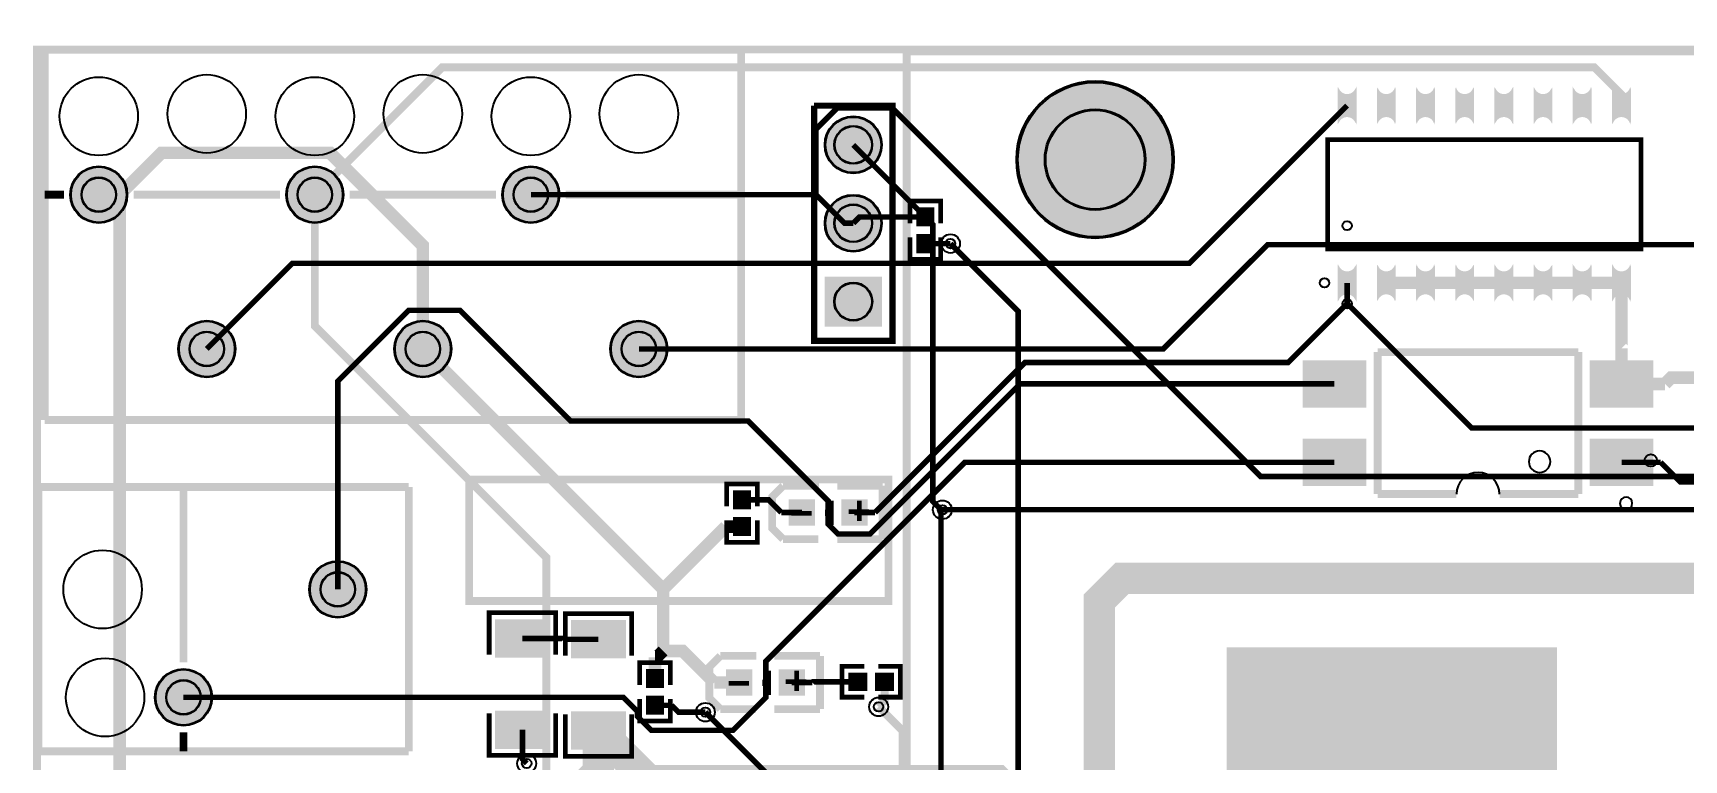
# Model space of a CAD drawing. Header units: millimetres. Extents: x 0 to 210, y -1 to 136.
# Drawn here: x -0.2 to 53.3, y 112.6 to 136.2 of the extents above; entities that cross this region are included whole.
import ezdxf

# ---------------------------------------------------------------- set-up
doc = ezdxf.new("R2010")
doc.units = ezdxf.units.MM
for name, color, linetype, true_color in [('BoardOutLine', 7, 'Continuous', 0xff00ff), ('BottomLayer', 7, 'Continuous', 0x0000ff), ('BottomSolderMaskLayer', 7, 'Continuous', 0xaa00ff), ('Document', 7, 'Continuous', 0xffffff), ('Hole', 7, 'Continuous', 0x222222), ('Multi-Layer', 7, 'Continuous', 0xc0c0c0), ('TopLayer', 7, 'Continuous', 0xff0000), ('TopPasteMaskLayer', 7, 'Continuous', 0x808080), ('TopSilkLayer', 7, 'Continuous', 0xffcc00), ('TopSolderMaskLayer', 7, 'Continuous', 0x800080)]:
    doc.layers.add(name, color=color, linetype=linetype, true_color=true_color)

msp = doc.modelspace()

# ---------------------------------------------------------------- hatches: boundary and pattern name
at = {"layer": 'BottomSolderMaskLayer'}
for points in [[(31.651485902971785, 132.0583947167894, 1), (36.75308610617219, 132.0583947167894, 1)], [(25.439700279400576, 132.53743967487935, 1), (27.290500381000776, 132.53743967487935, 1)], [(0.9930530861060103, 130.92275844551693, 1), (2.843065786131411, 130.92275844551693, 1)], [(7.99305308610601, 130.92275844551693, 1), (9.84306578613141, 130.92275844551693, 1)], [(14.993053086106011, 130.92275844551693, 1), (16.84306578613141, 130.92275844551693, 1)], [(25.439700279400576, 129.99743459486922, 1), (27.290500381000776, 129.99743459486922, 1)], [(25.436217195014933, 126.64783179028723), (25.436217195014933, 128.2670794732271), (27.294281711143867, 128.2670794732271), (27.294281711143867, 126.64783179028723)], [(4.493180086360007, 125.92275844551693, 1), (6.343192786385408, 125.92275844551693, 1)], [(11.493180086360008, 125.92275844551693, 1), (13.343192786385407, 125.92275844551693, 1)], [(18.493180086360006, 125.92275844551693, 1), (20.34319278638541, 125.92275844551693, 1)], [(8.737782575564916, 118.13307086614168, 1), (10.587795275590315, 118.13307086614168, 1)], [(3.737782575564915, 114.63294386588768, 1), (5.587795275590316, 114.63294386588768, 1)]]:
    msp.add_hatch(color=256, dxfattribs=at).paths.add_polyline_path(points)
at = {"layer": 'Document'}
for points in [[(26.488011176022155, 120.34968249936503), (26.488011176022155, 121.01008382016755), (26.640411480822877, 121.01008382016755), (26.640411480822877, 120.34968249936503)], [(24.359105918211753, 120.674472948946), (25.019507239014274, 120.674472948946), (25.019507239014274, 120.52207264414528), (24.359105918211753, 120.52207264414528)], [(26.212852425704796, 120.7264414528828), (26.873253746507316, 120.7264414528828), (26.873253746507316, 120.5740411480823), (26.212852425704796, 120.5740411480823)], [(22.326695453390585, 115.16416052832108), (22.987096774193333, 115.16416052832108), (22.987096774193333, 115.01176022352047), (22.326695453390585, 115.01176022352047)], [(24.180441960883854, 115.2161290322581), (24.840843281686375, 115.2161290322581), (24.840843281686375, 115.06372872745749), (24.180441960883854, 115.06372872745749)], [(24.455600711201214, 114.83937007874022), (24.455600711201214, 115.49977139954285), (24.608001016001936, 115.49977139954285), (24.608001016001936, 114.83937007874022)]]:
    msp.add_hatch(color=256, dxfattribs=at).paths.add_polyline_path(points)
at = {"layer": 'Multi-Layer'}
for points in [[(25.465100330200677, 132.53743967487935, 1), (27.265100330200674, 132.53743967487935, 1)], [(1.0180594361187103, 130.92275844551693, 1), (2.818059436118711, 130.92275844551693, 1)], [(8.01805943611871, 130.92275844551693, 1), (9.81805943611871, 130.92275844551693, 1)], [(15.01805943611871, 130.92275844551693, 1), (16.81805943611871, 130.92275844551693, 1)], [(25.465100330200677, 129.99743459486922, 1), (27.265100330200674, 129.99743459486922, 1)], [(25.465252730505426, 126.67005334010662), (25.465252730505426, 128.24485648971302), (27.26525273050538, 128.24485648971302), (27.26525273050538, 126.67005334010662)], [(4.518186436372707, 125.92275844551693, 1), (6.318186436372708, 125.92275844551693, 1)], [(11.518186436372707, 125.92275844551693, 1), (13.318186436372708, 125.92275844551693, 1)], [(18.51818643637271, 125.92275844551693, 1), (20.318186436372706, 125.92275844551693, 1)], [(8.762788925577615, 118.13307086614168, 1), (10.562788925577616, 118.13307086614168, 1)], [(3.762788925577615, 114.63294386588768, 1), (5.562788925577616, 114.63294386588768, 1)]]:
    msp.add_hatch(color=256, dxfattribs=at).paths.add_polyline_path(points)
at = {"layer": 'TopLayer'}
for points in [[(42.64738379476731, 134.40223520447046, -0.7853981633974483), (42.087388874777474, 134.40223520447046), (42.087388874777474, 133.2172212344425, -0.7853981633974483), (42.64738379476731, 133.2172212344425)], [(43.91738633477249, 134.40223520447046, -0.7853981633974483), (43.357391414782654, 134.40223520447046), (43.357391414782654, 133.2172212344425, -0.7853981633974483), (43.91738633477249, 133.2172212344425)], [(45.18738887477744, 134.40223520447046, -0.7853981633974483), (44.62739395478761, 134.40223520447046), (44.62739395478761, 133.2172212344425, -0.7853981633974483), (45.18738887477744, 133.2172212344425)], [(46.45739141478262, 134.40223520447046, -0.7853981633974483), (45.89739649479279, 134.40223520447046), (45.89739649479279, 133.2172212344425, -0.7853981633974483), (46.45739141478262, 133.2172212344425)], [(47.7273939547878, 134.40223520447046, -0.7853981633974483), (47.16739903479797, 134.40223520447046), (47.16739903479797, 133.2172212344425, -0.7853981633974483), (47.7273939547878, 133.2172212344425)], [(48.99739649479275, 134.40223520447046, -0.7853981633974483), (48.43740157480292, 134.40223520447046), (48.43740157480292, 133.2172212344425, -0.7853981633974483), (48.99739649479275, 133.2172212344425)], [(50.26739903479793, 134.40223520447046, -0.7853981633974483), (49.7074041148081, 134.40223520447046), (49.7074041148081, 133.2172212344425, -0.7853981633974483), (50.26739903479793, 133.2172212344425)], [(51.537401574802885, 134.40223520447046, -0.7853981633974483), (50.97740665481305, 134.40223520447046), (50.97740665481305, 133.2172212344425, -0.7853981633974483), (51.537401574802885, 133.2172212344425)], [(28.972059944119792, 129.9188722377445), (28.43205486410966, 129.9188722377445), (28.43205486410966, 130.48450596901193), (28.972059944119792, 130.48450596901193)], [(28.972059944119792, 129.6188468376937), (28.43205486410966, 129.6188468376937), (28.43205486410966, 129.05321310642626), (28.972059944119792, 129.05321310642626)], [(42.64738379476731, 128.65725171450345, -0.7853981633974483), (42.087388874777474, 128.65725171450345), (42.087388874777474, 127.47223774447548, -0.7853981633974483), (42.64738379476731, 127.47223774447548)], [(43.91738633477249, 128.65725171450345, -0.7853981633974483), (43.357391414782654, 128.65725171450345), (43.357391414782654, 127.47223774447548, -0.7853981633974483), (43.91738633477249, 127.47223774447548)], [(45.18738887477744, 128.65725171450345, -0.7853981633974483), (44.62739395478761, 128.65725171450345), (44.62739395478761, 127.47223774447548, -0.7853981633974483), (45.18738887477744, 127.47223774447548)], [(46.45739141478262, 128.65725171450345, -0.7853981633974483), (45.89739649479279, 128.65725171450345), (45.89739649479279, 127.47223774447548, -0.7853981633974483), (46.45739141478262, 127.47223774447548)], [(47.7273939547878, 128.65725171450345, -0.7853981633974483), (47.16739903479797, 128.65725171450345), (47.16739903479797, 127.47223774447548, -0.7853981633974483), (47.7273939547878, 127.47223774447548)], [(48.99739649479275, 128.65725171450345, -0.7853981633974483), (48.43740157480292, 128.65725171450345), (48.43740157480292, 127.47223774447548, -0.7853981633974483), (48.99739649479275, 127.47223774447548)], [(50.26739903479793, 128.65725171450345, -0.7853981633974483), (49.7074041148081, 128.65725171450345), (49.7074041148081, 127.47223774447548, -0.7853981633974483), (50.26739903479793, 127.47223774447548)], [(51.537401574802885, 128.65725171450345, -0.7853981633974483), (50.97740665481305, 128.65725171450345), (50.97740665481305, 127.47223774447548, -0.7853981633974483), (51.537401574802885, 127.47223774447548)], [(42.95913131826251, 125.54038608077224), (42.95913131826251, 124.04036068072139), (40.95910591821166, 124.04036068072139), (40.95910591821166, 125.54038608077224)], [(52.25913131826246, 125.54038608077224), (52.25913131826246, 124.04036068072139), (50.25910591821162, 124.04036068072139), (50.25910591821162, 125.54038608077224)], [(42.95913131826251, 123.00038100076199), (42.95913131826251, 121.50035560071126), (40.95910591821166, 121.50035560071126), (40.95910591821166, 123.00038100076199)], [(52.25913131826246, 123.00038100076199), (52.25913131826246, 121.50035560071126), (50.25910591821162, 121.50035560071126), (50.25910591821162, 123.00038100076199)], [(23.028448056895968, 120.74945389890775), (22.488442976885835, 120.74945389890775), (22.488442976885835, 121.31508763017519), (23.028448056895968, 121.31508763017519)], [(24.30154940309876, 120.22484124968241), (24.30154940309876, 121.02484124968248), (25.101549403098716, 121.02484124968248), (25.101549403098716, 120.22484124968241)], [(26.00335280670538, 120.22484124968241), (26.00335280670538, 121.02484124968248), (26.803352806705334, 121.02484124968248), (26.803352806705334, 120.22484124968241)], [(23.028448056895968, 120.44942849885695), (22.488442976885835, 120.44942849885695), (22.488442976885835, 119.88379476758962), (23.028448056895968, 119.88379476758962)], [(16.496926593853004, 115.93723647447291), (14.79593599187183, 115.93723647447291), (14.79593599187183, 117.14475488950973), (16.496926593853004, 117.14475488950973)], [(17.2597409194816, 115.91183642367287), (18.960731521462776, 115.91183642367287), (18.960731521462776, 117.11935483870968), (17.2597409194816, 117.11935483870968)], [(38.48511557023107, 116.23050546101092), (49.14511049022076, 116.23050546101092), (49.14511049022076, 107.34048768097534), (38.48511557023107, 107.34048768097534)], [(20.20863601727183, 114.95974091948187), (19.668630937261696, 114.95974091948187), (19.668630937261696, 115.5253746507492), (20.20863601727183, 115.5253746507492)], [(22.269138938277592, 114.71452882905771), (22.269138938277592, 115.51452882905767), (23.069138938277774, 115.51452882905767), (23.069138938277774, 114.71452882905771)], [(23.970942341884665, 114.71452882905771), (23.970942341884665, 115.51452882905767), (24.77094234188462, 115.51452882905767), (24.77094234188462, 114.71452882905771)], [(26.799441198882278, 115.40843281686557), (26.799441198882278, 114.86842773685555), (26.233807467614724, 114.86842773685555), (26.233807467614724, 115.40843281686557)], [(27.099466598933077, 115.40843281686557), (27.099466598933077, 114.86842773685555), (27.66510033020063, 114.86842773685555), (27.66510033020063, 115.40843281686557)], [(20.20863601727183, 114.65971551943107), (19.668630937261696, 114.65971551943107), (19.668630937261696, 114.09408178816363), (20.20863601727183, 114.09408178816363)], [(16.496926593853004, 114.1872237744476), (14.79593599187183, 114.1872237744476), (14.79593599187183, 112.97970535941079), (16.496926593853004, 112.97970535941079)], [(17.2597409194816, 114.16182372364744), (18.960731521462776, 114.16182372364744), (18.960731521462776, 112.95430530861051), (17.2597409194816, 112.95430530861051)]]:
    msp.add_hatch(color=256, dxfattribs=at).paths.add_polyline_path(points)
at = {"layer": 'TopPasteMaskLayer'}
for points in [[(42.64738379476731, 134.40223520447046, -0.7853981633974483), (42.087388874777474, 134.40223520447046), (42.087388874777474, 133.2172212344425, -0.7853981633974483), (42.64738379476731, 133.2172212344425)], [(43.91738633477249, 134.40223520447046, -0.7853981633974483), (43.357391414782654, 134.40223520447046), (43.357391414782654, 133.2172212344425, -0.7853981633974483), (43.91738633477249, 133.2172212344425)], [(45.18738887477744, 134.40223520447046, -0.7853981633974483), (44.62739395478761, 134.40223520447046), (44.62739395478761, 133.2172212344425, -0.7853981633974483), (45.18738887477744, 133.2172212344425)], [(46.45739141478262, 134.40223520447046, -0.7853981633974483), (45.89739649479279, 134.40223520447046), (45.89739649479279, 133.2172212344425, -0.7853981633974483), (46.45739141478262, 133.2172212344425)], [(47.7273939547878, 134.40223520447046, -0.7853981633974483), (47.16739903479797, 134.40223520447046), (47.16739903479797, 133.2172212344425, -0.7853981633974483), (47.7273939547878, 133.2172212344425)], [(48.99739649479275, 134.40223520447046, -0.7853981633974483), (48.43740157480292, 134.40223520447046), (48.43740157480292, 133.2172212344425, -0.7853981633974483), (48.99739649479275, 133.2172212344425)], [(50.26739903479793, 134.40223520447046, -0.7853981633974483), (49.7074041148081, 134.40223520447046), (49.7074041148081, 133.2172212344425, -0.7853981633974483), (50.26739903479793, 133.2172212344425)], [(51.537401574802885, 134.40223520447046, -0.7853981633974483), (50.97740665481305, 134.40223520447046), (50.97740665481305, 133.2172212344425, -0.7853981633974483), (51.537401574802885, 133.2172212344425)], [(28.93205486410966, 129.90386080772168), (28.472059944119792, 129.90386080772168), (28.43205486410966, 129.94386588773182), (28.43205486410966, 130.4445008890018), (28.472059944119792, 130.48450596901193), (28.93205486410966, 130.48450596901193), (28.972059944119792, 130.4445008890018), (28.972059944119792, 129.94386588773182)], [(28.93205486410966, 129.6338582677165), (28.472059944119792, 129.6338582677165), (28.43205486410966, 129.59385318770637), (28.43205486410966, 129.09321818643627), (28.472059944119792, 129.05321310642626), (28.93205486410966, 129.05321310642626), (28.972059944119792, 129.09321818643627), (28.972059944119792, 129.59385318770637)], [(42.64738379476731, 128.65725171450345, -0.7853981633974483), (42.087388874777474, 128.65725171450345), (42.087388874777474, 127.47223774447548, -0.7853981633974483), (42.64738379476731, 127.47223774447548)], [(43.91738633477249, 128.65725171450345, -0.7853981633974483), (43.357391414782654, 128.65725171450345), (43.357391414782654, 127.47223774447548, -0.7853981633974483), (43.91738633477249, 127.47223774447548)], [(45.18738887477744, 128.65725171450345, -0.7853981633974483), (44.62739395478761, 128.65725171450345), (44.62739395478761, 127.47223774447548, -0.7853981633974483), (45.18738887477744, 127.47223774447548)], [(46.45739141478262, 128.65725171450345, -0.7853981633974483), (45.89739649479279, 128.65725171450345), (45.89739649479279, 127.47223774447548, -0.7853981633974483), (46.45739141478262, 127.47223774447548)], [(47.7273939547878, 128.65725171450345, -0.7853981633974483), (47.16739903479797, 128.65725171450345), (47.16739903479797, 127.47223774447548, -0.7853981633974483), (47.7273939547878, 127.47223774447548)], [(48.99739649479275, 128.65725171450345, -0.7853981633974483), (48.43740157480292, 128.65725171450345), (48.43740157480292, 127.47223774447548, -0.7853981633974483), (48.99739649479275, 127.47223774447548)], [(50.26739903479793, 128.65725171450345, -0.7853981633974483), (49.7074041148081, 128.65725171450345), (49.7074041148081, 127.47223774447548, -0.7853981633974483), (50.26739903479793, 127.47223774447548)], [(51.537401574802885, 128.65725171450345, -0.7853981633974483), (50.97740665481305, 128.65725171450345), (50.97740665481305, 127.47223774447548, -0.7853981633974483), (51.537401574802885, 127.47223774447548)], [(42.95913131826251, 125.54038608077224), (42.95913131826251, 124.04036068072139), (40.95910591821166, 124.04036068072139), (40.95910591821166, 125.54038608077224)], [(52.25913131826246, 125.54038608077224), (52.25913131826246, 124.04036068072139), (50.25910591821162, 124.04036068072139), (50.25910591821162, 125.54038608077224)], [(42.95913131826251, 123.00038100076199), (42.95913131826251, 121.50035560071126), (40.95910591821166, 121.50035560071126), (40.95910591821166, 123.00038100076199)], [(52.25913131826246, 123.00038100076199), (52.25913131826246, 121.50035560071126), (50.25910591821162, 121.50035560071126), (50.25910591821162, 123.00038100076199)], [(22.988442976885835, 120.73444246888494), (22.528448056895968, 120.73444246888494), (22.488442976885835, 120.77444754889507), (22.488442976885835, 121.27508255016517), (22.528448056895968, 121.31508763017519), (22.988442976885835, 121.31508763017519), (23.028448056895968, 121.27508255016517), (23.028448056895968, 120.77444754889507)], [(24.30154940309876, 120.22484124968241), (24.30154940309876, 121.02484124968248), (25.101549403098716, 121.02484124968248), (25.101549403098716, 120.22484124968241)], [(26.00335280670538, 120.22484124968241), (26.00335280670538, 121.02484124968248), (26.803352806705334, 121.02484124968248), (26.803352806705334, 120.22484124968241)], [(22.988442976885835, 120.46443992887987), (22.528448056895968, 120.46443992887987), (22.488442976885835, 120.42443484886962), (22.488442976885835, 119.92379984759964), (22.528448056895968, 119.88379476758962), (22.988442976885835, 119.88379476758962), (23.028448056895968, 119.92379984759964), (23.028448056895968, 120.42443484886962)], [(16.396926593853095, 115.93723647447291), (16.03561087122148, 115.93723647447291), (15.93561087122157, 116.03723647447293), (15.93561087122157, 116.24780289560579), (15.835610871221661, 116.34780289560581), (15.457251714503172, 116.34780289560581), (15.357251714503263, 116.24780289560579), (15.357251714503263, 116.03723647447293), (15.257251714503354, 115.93723647447291), (14.895935991871738, 115.93723647447291), (14.79593599187183, 116.03723647447293), (14.79593599187183, 117.0447548895097), (14.895935991871738, 117.14475488950973), (16.396926593853095, 117.14475488950973), (16.496926593853004, 117.0447548895097), (16.496926593853004, 116.03723647447293)], [(17.35974091948151, 115.91183642367287), (17.721056642113126, 115.91183642367287), (17.821056642113035, 116.01183642367289), (17.821056642113035, 116.22240284480563), (17.92105664211317, 116.32240284480565), (18.299415798831433, 116.32240284480565), (18.399415798831342, 116.22240284480563), (18.399415798831342, 116.01183642367289), (18.49941579883148, 115.91183642367287), (18.860731521462867, 115.91183642367287), (18.960731521462776, 116.01183642367289), (18.960731521462776, 117.01935483870966), (18.860731521462867, 117.11935483870968), (17.35974091948151, 117.11935483870968), (17.2597409194816, 117.01935483870966), (17.2597409194816, 116.01183642367289)], [(38.48511557023107, 116.23050546101092), (49.14511049022076, 116.23050546101092), (49.14511049022076, 107.34048768097534), (38.48511557023107, 107.34048768097534)], [(20.168630937261696, 114.94472948945895), (19.708636017272056, 114.94472948945895), (19.668630937261696, 114.9847345694692), (19.668630937261696, 115.48536957073918), (19.708636017272056, 115.5253746507492), (20.168630937261696, 115.5253746507492), (20.20863601727183, 115.48536957073918), (20.20863601727183, 114.9847345694692)], [(22.269138938277592, 114.71452882905771), (22.269138938277592, 115.51452882905767), (23.069138938277774, 115.51452882905767), (23.069138938277774, 114.71452882905771)], [(23.970942341884665, 114.71452882905771), (23.970942341884665, 115.51452882905767), (24.77094234188462, 115.51452882905767), (24.77094234188462, 114.71452882905771)], [(26.8144526289052, 115.36842773685544), (26.8144526289052, 114.90843281686557), (26.77444754889484, 114.86842773685555), (26.273812547625084, 114.86842773685555), (26.233807467614724, 114.90843281686557), (26.233807467614724, 115.36842773685544), (26.273812547625084, 115.40843281686557), (26.77444754889484, 115.40843281686557)], [(27.084455168910154, 115.36842773685544), (27.084455168910154, 114.90843281686557), (27.124460248920514, 114.86842773685555), (27.62509525019027, 114.86842773685555), (27.66510033020063, 114.90843281686557), (27.66510033020063, 115.36842773685544), (27.62509525019027, 115.40843281686557), (27.124460248920514, 115.40843281686557)], [(20.168630937261696, 114.67472694945388), (19.708636017272056, 114.67472694945388), (19.668630937261696, 114.63472186944375), (19.668630937261696, 114.13408686817365), (19.708636017272056, 114.09408178816363), (20.168630937261696, 114.09408178816363), (20.20863601727183, 114.13408686817365), (20.20863601727183, 114.63472186944375)], [(16.396926593853095, 114.1872237744476), (16.03561087122148, 114.1872237744476), (15.93561087122157, 114.08722377444758), (15.93561087122157, 113.87665735331461), (15.835610871221661, 113.7766573533147), (15.457251714503172, 113.7766573533147), (15.357251714503263, 113.87665735331461), (15.357251714503263, 114.08722377444758), (15.257251714503354, 114.1872237744476), (14.895935991871738, 114.1872237744476), (14.79593599187183, 114.08722377444758), (14.79593599187183, 113.0797053594107), (14.895935991871738, 112.97970535941079), (16.396926593853095, 112.97970535941079), (16.496926593853004, 113.0797053594107), (16.496926593853004, 114.08722377444758)], [(17.35974091948151, 114.16182372364744), (17.721056642113126, 114.16182372364744), (17.821056642113035, 114.06182372364742), (17.821056642113035, 113.85125730251457), (17.92105664211317, 113.75125730251455), (18.299415798831433, 113.75125730251455), (18.399415798831342, 113.85125730251457), (18.399415798831342, 114.06182372364742), (18.49941579883148, 114.16182372364744), (18.860731521462867, 114.16182372364744), (18.960731521462776, 114.06182372364742), (18.960731521462776, 113.05430530861054), (18.860731521462867, 112.95430530861051), (17.35974091948151, 112.95430530861051), (17.2597409194816, 113.05430530861054), (17.2597409194816, 114.06182372364742)]]:
    msp.add_hatch(color=256, dxfattribs=at).paths.add_polyline_path(points)
at = {"layer": 'TopSolderMaskLayer'}
for points in [[(31.651485902971785, 132.0583947167894, 1), (36.75308610617219, 132.0583947167894, 1)], [(42.672783845567416, 134.4194840650406, -0.7853981633974483), (42.061988823977366, 134.4194840650406), (42.061988823977366, 133.19997237387236, -0.7853981633974483), (42.672783845567416, 133.19997237387236)], [(43.942786385572596, 134.4194840650406, -0.7853981633974483), (43.331991363982546, 134.4194840650406), (43.331991363982546, 133.19997237387236, -0.7853981633974483), (43.942786385572596, 133.19997237387236)], [(45.21278892557755, 134.4194840650406, -0.7853981633974483), (44.6019939039875, 134.4194840650406), (44.6019939039875, 133.19997237387236, -0.7853981633974483), (45.21278892557755, 133.19997237387236)], [(46.48279146558273, 134.4194840650406, -0.7853981633974483), (45.87199644399268, 134.4194840650406), (45.87199644399268, 133.19997237387236, -0.7853981633974483), (46.48279146558273, 133.19997237387236)], [(47.75279400558791, 134.4194840650406, -0.7853981633974483), (47.14199898399786, 134.4194840650406), (47.14199898399786, 133.19997237387236, -0.7853981633974483), (47.75279400558791, 133.19997237387236)], [(49.02279654559286, 134.4194840650406, -0.7853981633974483), (48.41200152400281, 134.4194840650406), (48.41200152400281, 133.19997237387236, -0.7853981633974483), (49.02279654559286, 133.19997237387236)], [(50.29279908559804, 134.4194840650406, -0.7853981633974483), (49.68200406400799, 134.4194840650406), (49.68200406400799, 133.19997237387236, -0.7853981633974483), (50.29279908559804, 133.19997237387236)], [(51.562801625602994, 134.4194840650406, -0.7853981633974483), (50.952006604012944, 134.4194840650406), (50.952006604012944, 133.19997237387236, -0.7853981633974483), (51.562801625602994, 133.19997237387236)], [(25.439700279400576, 132.53743967487935, 1), (27.290500381000776, 132.53743967487935, 1)], [(0.9930530861060103, 130.92275844551693, 1), (2.843065786131411, 130.92275844551693, 1)], [(7.99305308610601, 130.92275844551693, 1), (9.84306578613141, 130.92275844551693, 1)], [(14.993053086106011, 130.92275844551693, 1), (16.84306578613141, 130.92275844551693, 1)], [(25.439700279400576, 129.99743459486922, 1), (27.290500381000776, 129.99743459486922, 1)], [(28.996298914914632, 129.89227028425842), (28.40779764451304, 129.89227028425842), (28.40779764451304, 130.51111509090367), (28.996298914914632, 130.51111509090367)], [(28.996298914914632, 129.64545357011696), (28.40779764451304, 129.64545357011696), (28.40779764451304, 129.0266087634716), (28.996298914914632, 129.0266087634716)], [(42.672783845567416, 128.67450057507358, -0.7853981633974483), (42.061988823977366, 128.67450057507358), (42.061988823977366, 127.45498888390534, -0.7853981633974483), (42.672783845567416, 127.45498888390534)], [(43.942786385572596, 128.67450057507358, -0.7853981633974483), (43.331991363982546, 128.67450057507358), (43.331991363982546, 127.45498888390534, -0.7853981633974483), (43.942786385572596, 127.45498888390534)], [(45.21278892557755, 128.67450057507358, -0.7853981633974483), (44.6019939039875, 128.67450057507358), (44.6019939039875, 127.45498888390534, -0.7853981633974483), (45.21278892557755, 127.45498888390534)], [(46.48279146558273, 128.67450057507358, -0.7853981633974483), (45.87199644399268, 128.67450057507358), (45.87199644399268, 127.45498888390534, -0.7853981633974483), (46.48279146558273, 127.45498888390534)], [(47.75279400558791, 128.67450057507358, -0.7853981633974483), (47.14199898399786, 128.67450057507358), (47.14199898399786, 127.45498888390534, -0.7853981633974483), (47.75279400558791, 127.45498888390534)], [(49.02279654559286, 128.67450057507358, -0.7853981633974483), (48.41200152400281, 128.67450057507358), (48.41200152400281, 127.45498888390534, -0.7853981633974483), (49.02279654559286, 127.45498888390534)], [(50.29279908559804, 128.67450057507358, -0.7853981633974483), (49.68200406400799, 128.67450057507358), (49.68200406400799, 127.45498888390534, -0.7853981633974483), (50.29279908559804, 127.45498888390534)], [(51.562801625602994, 128.67450057507358, -0.7853981633974483), (50.952006604012944, 128.67450057507358), (50.952006604012944, 127.45498888390534, -0.7853981633974483), (51.562801625602994, 127.45498888390534)], [(25.436217195014933, 126.64783179028723), (25.436217195014933, 128.2670794732271), (27.294281711143867, 128.2670794732271), (27.294281711143867, 126.64783179028723)], [(4.493180086360007, 125.92275844551693, 1), (6.343192786385408, 125.92275844551693, 1)], [(11.493180086360008, 125.92275844551693, 1), (13.343192786385407, 125.92275844551693, 1)], [(18.493180086360006, 125.92275844551693, 1), (20.34319278638541, 125.92275844551693, 1)], [(42.99299547201235, 125.55943515112835), (42.99299547201235, 124.02130902971487), (40.92523574294455, 124.02130902971487), (40.92523574294455, 125.55943515112835)], [(52.292996332228995, 125.55943515112835), (52.292996332228995, 124.02130902971487), (50.22523660316119, 124.02130902971487), (50.22523660316119, 125.55943515112835)], [(42.99299547201235, 123.01943007111822), (42.99299547201235, 121.48130394970474), (40.92523574294455, 121.48130394970474), (40.92523574294455, 123.01943007111822)], [(52.292996332228995, 123.01943007111822), (52.292996332228995, 121.48130394970474), (50.22523660316119, 121.48130394970474), (50.22523660316119, 123.01943007111822)], [(23.052687027691036, 120.72285194542155), (22.464185757289215, 120.72285194542155), (22.464185757289215, 121.34169675206704), (23.052687027691036, 121.34169675206704)], [(24.276142900672767, 120.1994428117888), (24.276142900672767, 121.05024291338907), (25.12694300227281, 121.05024291338907), (25.12694300227281, 120.1994428117888)], [(25.977946304279612, 120.1994428117888), (25.977946304279612, 121.05024291338907), (26.828746405879656, 121.05024291338907), (26.828746405879656, 120.1994428117888)], [(23.052687027691036, 120.4760352312802), (22.464185757289215, 120.4760352312802), (22.464185757289215, 119.85719042463495), (23.052687027691036, 119.85719042463495)], [(8.737782575564916, 118.13307086614168, 1), (10.587795275590315, 118.13307086614168, 1)], [(16.532702517318967, 115.91920546885785), (14.760151519798228, 115.91920546885785), (14.760151519798228, 117.16278589512478), (16.532702517318967, 117.16278589512478)], [(17.223956447408, 115.89380541805781), (18.99650744492874, 115.89380541805781), (18.99650744492874, 117.13738584432474), (17.223956447408, 117.13738584432474)], [(38.45971515629981, 116.25590493123832), (49.17051017788981, 116.25590493123832), (49.17051017788981, 107.31508704960265), (38.45971515629981, 107.31508704960265)], [(3.737782575564915, 114.63294386588768, 1), (5.587795275590316, 114.63294386588768, 1)], [(20.232884112467673, 114.9331365765272), (19.644382842065852, 114.9331365765272), (19.644382842065852, 115.55198138317257), (20.232884112467673, 115.55198138317257)], [(22.243738887477548, 114.68912877825755), (22.243738887477548, 115.53992887985771), (23.094538989078046, 115.53992887985771), (23.094538989078046, 114.68912877825755)], [(23.945542291084394, 114.68912877825755), (23.945542291084394, 115.53992887985771), (24.796342392684892, 115.53992887985771), (24.796342392684892, 114.68912877825755)], [(26.824829844181522, 115.43383525713432), (26.824829844181522, 114.84303007552398), (26.208398292413676, 114.84303007552398), (26.208398292413676, 115.43383525713432)], [(27.074059704832507, 115.43383525713432), (27.074059704832507, 114.84303007552398), (27.6904912565999, 114.84303007552398), (27.6904912565999, 115.43383525713432)], [(20.232884112467673, 114.68631986238574), (19.644382842065852, 114.68631986238574), (19.644382842065852, 114.06747505574026), (20.232884112467673, 114.06747505574026)], [(16.532702517318967, 114.20525629718554), (14.760151519798228, 114.20525629718554), (14.760151519798228, 112.96167587091861), (16.532702517318967, 112.96167587091861)], [(17.223956447408, 114.17985624638538), (18.99650744492874, 114.17985624638538), (18.99650744492874, 112.93627582011834), (17.223956447408, 112.93627582011834)]]:
    msp.add_hatch(color=256, dxfattribs=at).paths.add_polyline_path(points)

# ---------------------------------------------------------------- linework, layer by layer
at = {"layer": 'BoardOutLine', "const_width": 0.25400050800101603}
msp.add_lwpolyline([(-0.08600457200918754, 135.62519685039376), (209.9139954279908, 135.62519685039376), (209.9139954279908, -0.3748031496063504), (-0.08600457200918754, -0.3748031496063504), (-0.08600457200918754, 135.62519685039376)], close=True, dxfattribs=at)
at = {"layer": 'BottomLayer'}
for points, const_width in [([(25.155575311150415, 130.92288544577093), (25.155575311150415, 133.04150368300736), (25.84950469900923, 133.73543307086618), (27.621666243332356, 133.73543307086618), (39.56604013208016, 121.79105918211837), (60.84239268478518, 121.79105918211837)], 0.17800355600711204), ([(12.418211836423552, 125.92288544577082), (12.418211836423552, 129.27061214122432), (9.409321818643548, 132.27950215900432), (3.953136906273585, 132.27950215900432), (2.5965201930403055, 130.92288544577093)], 0.40640081280162565), ([(26.365125730251293, 132.53756667513335), (28.942976885953613, 129.95971551943103), (28.942976885953613, 120.9795275590551), (29.20993141986287, 120.71257302514596)], 0.17800355600711204), ([(1.9180848361695553, 130.92288544577093), (2.5965201930403055, 130.92288544577093)], 0.40640081280162565), ([(2.5965201930403055, 130.92288544577093), (2.5965201930403055, 104.43114046228095), (4.612014224028371, 102.41564643129288)], 0.40640081280162565), ([(8.918084836169555, 130.92288544577093), (8.918084836169555, 126.66761493522984), (16.418465836931546, 119.16723393446784), (16.418465836931546, 90.82890525781045), (23.393319786639495, 83.8540513081025), (23.393319786639495, 79.70546101092202)], 0.25400050800101603), ([(15.918084836169328, 130.92288544577093), (25.155575311150415, 130.92288544577093)], 0.17800355600711204), ([(26.365125730251293, 129.99756159512322), (26.080899161798243, 129.99756159512322), (25.155575311150415, 130.92288544577093)], 0.17800355600711204), ([(31.709804419608645, 98.14589789179581), (31.709804419608645, 127.14259588519178), (29.51625603251182, 129.3361442722885)], 0.17800355600711204), ([(29.20993141986287, 98.14589789179581), (29.20993141986287, 120.71257302514596)], 0.17800355600711204), ([(29.20993141986287, 120.71257302514596), (29.254127508254896, 120.71257302514596)], 0.17800355600711204), ([(26.709804419608645, 98.14589789179581), (26.709804419608645, 109.01407162814326), (21.573152146303983, 114.1507239014478)], 0.17800355600711204), ([(31.239141478282818, 89.15123190246379), (27.95999491998964, 92.43037846075697), (27.95999491998964, 113.55407670815339), (27.187071374142533, 114.3270002540005)], 0.25400050800101603)]:
    msp.add_lwpolyline(points, dxfattribs=dict(at, const_width=const_width))
at = {"layer": 'BottomSolderMaskLayer'}
for centre, radius in [((34.20228600457199, 132.0583947167894), 2.550800101600203), ((26.365100330200676, 132.53743967487935), 0.9254000508001016), ((34.20144780289547, 132.05834391668782), 1.63251206502413), ((26.36525273050529, 132.53746507493008), 0.6169333672000678), ((1.9180594361187104, 130.92275844551693), 0.9250063500127002), ((8.91805943611871, 130.92275844551693), 0.9250063500127002), ((15.91805943611871, 130.92275844551693), 0.9250063500127002), ((1.9180086360170208, 130.92265684531378), 0.5652947112345839), ((8.918008636017248, 130.92265684531378), 0.5652947112345839), ((15.918034036067866, 130.92265684531378), 0.5652947112345839), ((26.365100330200676, 129.99743459486922), 0.9254000508001016), ((26.36525273050529, 129.99745999491995), 0.6169333672000678), ((26.36525273050529, 127.45745491490982), 0.6193548387096774), ((5.418186436372707, 125.92275844551693), 0.9250063500127002), ((12.418186436372707, 125.92275844551693), 0.9250063500127002), ((19.418186436372707, 125.92275844551693), 0.9250063500127002), ((5.418008636017248, 125.92265684531367), 0.5652947112345839), ((12.41800863601702, 125.92265684531367), 0.5652947112345839), ((19.418034036067866, 125.92265684531367), 0.5652947112345839), ((9.662788925577615, 118.13307086614168), 0.9250063500127002), ((9.66281432562846, 118.13304546609083), 0.5652947112345839), ((4.662788925577615, 114.63294386588768), 0.9250063500127002), ((4.66281432562846, 114.63304546609095), 0.5652947112345839)]:
    msp.add_circle(centre, radius, dxfattribs=at)
at = {"layer": 'Document'}
for centre, radius in [((42.36738633477239, 127.3873253746508), 0.15011430022860048), ((52.20889001777982, 122.31239522479052), 0.19989839979679963)]:
    msp.add_circle(centre, radius, dxfattribs=at)
at = {"layer": 'Hole'}
for centre in [(29.516230632461202, 129.3360172720345), (29.25410210820405, 120.71244602489207), (21.573126746253365, 114.15059690119381), (27.187045974091916, 114.3268732537465), (15.782931165862237, 112.49121158242315)]:
    msp.add_circle(centre, 0.15240030480060962, dxfattribs=at)
at = {"layer": 'Multi-Layer'}
for centre, radius in [((34.20228600457199, 132.0583947167894), 2.5), ((26.365100330200676, 132.53743967487935), 0.9000000000000001), ((34.20144780289547, 132.05834391668782), 1.6), ((26.36525273050529, 132.53746507493008), 0.6000000000000001), ((1.9180594361187104, 130.92275844551693), 0.9000000000000001), ((8.91805943611871, 130.92275844551693), 0.9000000000000001), ((15.91805943611871, 130.92275844551693), 0.9000000000000001), ((1.9180086360170208, 130.92265684531378), 0.5500127000254001), ((8.918008636017248, 130.92265684531378), 0.5500127000254001), ((15.918034036067866, 130.92265684531378), 0.5500127000254001), ((26.365100330200676, 129.99743459486922), 0.9000000000000001), ((26.36525273050529, 129.99745999491995), 0.6000000000000001), ((29.516230632461202, 129.3360172720345), 0.30480060960121924), ((26.36525273050529, 127.45745491490982), 0.6000000000000001), ((5.418186436372707, 125.92275844551693), 0.9000000000000001), ((12.418186436372707, 125.92275844551693), 0.9000000000000001), ((19.418186436372707, 125.92275844551693), 0.9000000000000001), ((5.418008636017248, 125.92265684531367), 0.5500127000254001), ((12.41800863601702, 125.92265684531367), 0.5500127000254001), ((19.418034036067866, 125.92265684531367), 0.5500127000254001), ((29.25410210820405, 120.71244602489207), 0.30480060960121924), ((9.662788925577615, 118.13307086614168), 0.9000000000000001), ((9.66281432562846, 118.13304546609083), 0.5500127000254001), ((4.662788925577615, 114.63294386588768), 0.9000000000000001), ((4.66281432562846, 114.63304546609095), 0.5500127000254001), ((27.187045974091916, 114.3268732537465), 0.30480060960121924), ((21.573126746253365, 114.15059690119381), 0.30480060960121924), ((15.782931165862237, 112.49121158242315), 0.30480060960121924)]:
    msp.add_circle(centre, radius, dxfattribs=at)
at = {"layer": 'TopLayer'}
for points, const_width in [([(51.25742951485881, 133.80985521971047), (51.25742951485881, 134.1740919481839), (50.38061976123936, 135.05090170180347), (13.04610109220198, 135.05090170180347), (8.918084836169555, 130.92288544577093)], 0.25400050800101603), ([(42.367411734823236, 133.80985521971047), (37.25438150876289, 128.69682499365), (8.192151384302633, 128.69682499365), (5.418211836423552, 125.92288544577082)], 0.17800355600711204), ([(28.70218440436861, 130.201778003556), (26.56934213868408, 130.201778003556), (26.365125730251293, 129.99756159512322)], 0.17800355600711204), ([(19.418211836423552, 125.92288544577082), (36.41008382016753, 125.92288544577082), (39.790322580645125, 129.3031242062483), (68.71793243586467, 129.3031242062483), (77.20713741427471, 120.81391922783848), (77.20713741427471, 120.33843027686055), (80.11798323596622, 117.42758445516893), (80.47459994919973, 117.42758445516893)], 0.17800355600711204), ([(28.70218440436861, 129.3361442722885), (29.239141478282818, 129.3361442722885)], 0.17800355600711204), ([(29.239141478282818, 129.3361442722885), (29.51625603251182, 129.3361442722885)], 0.17800355600711204), ([(42.367411734823236, 127.3965963931928), (42.367411734823236, 128.06487172974334)], 0.17800355600711204), ([(44.90741681483337, 128.06487172974334), (43.637414274828416, 128.06487172974334)], 0.40640081280162565), ([(46.17741935483855, 128.06487172974334), (44.90741681483337, 128.06487172974334)], 0.40640081280162565), ([(47.44742189484373, 128.06487172974334), (46.17741935483855, 128.06487172974334)], 0.40640081280162565), ([(48.71742443484868, 128.06487172974334), (47.44742189484373, 128.06487172974334)], 0.40640081280162565), ([(49.98742697485386, 128.06487172974334), (48.71742443484868, 128.06487172974334)], 0.40640081280162565), ([(51.25742951485881, 128.06487172974334), (49.98742697485386, 128.06487172974334)], 0.40640081280162565), ([(51.25742951485881, 128.06487172974334), (51.25742951485881, 125.94904749809496), (51.259207518414996, 125.94726949453889)], 0.40640081280162565), ([(42.367411734823236, 127.3965963931928), (40.453771907543796, 125.48295656591313), (31.928244856489528, 125.48295656591313), (27.070231140462283, 120.62494284988566)], 0.17800355600711204), ([(53.99961899923801, 123.36027432054857), (46.40373380746769, 123.36027432054857), (42.367411734823236, 127.3965963931928)], 0.17800355600711204), ([(41.95923291846566, 124.79055118110239), (31.772796545592882, 124.79055118110239), (26.907162814325375, 119.924917449835), (25.87033274066539, 119.924917449835), (25.552578105156044, 120.24267208534411), (25.552578105156044, 120.99730759461522), (22.961264922529608, 123.58862077724154), (17.20637541275073, 123.58862077724154), (13.61963423926818, 127.17536195072387), (11.958724917449672, 127.17536195072387), (9.66281432562846, 124.87945135890277), (9.66281432562846, 118.13319786639579)], 0.17800355600711204), ([(20.204597409194548, 118.1367538735077), (12.418211836423552, 125.92288544577082)], 0.40640081280162565), ([(51.259207518414996, 124.79055118110239), (51.259207518414996, 125.94726949453889)], 0.40640081280162565), ([(68.2627635255269, 124.2571501143002), (67.52489204978406, 124.99502159004317), (52.87033274066539, 124.99502159004317), (52.66586233172461, 124.79055118110239)], 0.40640081280162565), ([(51.259207518414996, 124.79055118110239), (52.66586233172461, 124.79055118110239)], 0.40640081280162565), ([(62.85255270510538, 122.98714757429514), (59.33972567945125, 122.98714757429514), (57.065151130301956, 120.71257302514596), (29.254127508254896, 120.71257302514596)], 0.17800355600711204), ([(4.66281432562846, 114.63307086614168), (18.91706883413758, 114.63307086614168), (19.375793751587253, 114.1743459486919), (19.375793751587253, 114.00772161544319), (19.816230632461156, 113.56728473456951), (22.471551943103805, 113.56728473456951), (23.53302006604008, 114.62875285750579), (23.53302006604008, 115.80248920497843), (29.981076962153793, 122.25054610109225), (41.95923291846566, 122.25054610109225)], 0.17800355600711204), ([(51.259207518414996, 122.25054610109225), (52.526162052324025, 122.25054610109225)], 0.17800355600711204), ([(54.86525273050529, 121.61198882397764), (54.863474726949335, 121.61021082042157), (53.166497332994595, 121.61021082042157), (52.526162052324025, 122.25054610109225)], 0.17800355600711204), ([(22.758572517145012, 121.03235966471925), (23.627254254508443, 121.03235966471925), (24.03467106934204, 120.62494284988566)], 0.17800355600711204), ([(22.234569469138705, 120.16672593345186), (20.204597409194548, 118.1367538735077)], 0.40640081280162565), ([(22.758572517145012, 120.16672593345186), (22.234569469138705, 120.16672593345186)], 0.40640081280162565), ([(24.70167640335262, 120.62494284988566), (24.03467106934204, 120.62494284988566)], 0.17800355600711204), ([(26.403479806959695, 120.62494284988566), (27.070231140462283, 120.62494284988566)], 0.17800355600711204), ([(32.893040386080656, 110.48082296164591), (34.34089408178784, 111.9286004572009), (34.34089408178784, 117.75461010922015), (35.0774701549401, 118.49126238252472), (59.28366776733537, 118.49126238252472), (70.87106934213853, 106.90386080772157), (70.87106934213853, 105.87145034290074)], 1.0160020320040641), ([(20.204597409194548, 118.1367538735077), (20.204343408686555, 118.1364998729997), (20.204343408686555, 116.13726187452369)], 0.40640081280162565), ([(32.892938785877504, 110.48092456184918), (34.340995681991444, 111.9287274574549), (34.340995681991444, 117.75473710947415), (35.0775971551941, 118.49133858267714), (59.283591567183066, 118.49133858267714), (60.09029718059446, 117.68488696977386)], 0.40640081280162565), ([(15.646558293116414, 116.54112268224537), (16.967360934721682, 116.54112268224537), (16.992760985521954, 116.51572263144533)], 0.17800355600711204), ([(18.110363220726185, 116.51572263144533), (16.992760985521954, 116.51572263144533)], 0.17800355600711204), ([(19.93865887731772, 115.93228346456692), (19.99936499872979, 115.93228346456692), (20.204343408686555, 116.13726187452369)], 0.40640081280162565), ([(19.93865887731772, 115.24267208534411), (19.93865887731772, 115.93228346456692)], 0.40640081280162565), ([(20.204343408686555, 116.13726187452369), (20.839852679705245, 116.13726187452369), (21.86245872491736, 115.11465582931169)], 0.40640081280162565), ([(22.669164338328528, 115.11465582931169), (21.86245872491736, 115.11465582931169)], 0.40640081280162565), ([(24.370967741935374, 115.11465582931169), (25.037973075946184, 115.11465582931169)], 0.17800355600711204), ([(26.516764033528034, 115.13853187706377), (25.061849123698266, 115.13853187706377), (25.037973075946184, 115.11465582931169)], 0.17800355600711204), ([(27.382397764795314, 115.13853187706377), (27.382397764795314, 114.52232664465339), (27.187071374142533, 114.3270002540005)], 0.25400050800101603), ([(10.124053848107678, 111.07338074676147), (16.966827533655078, 111.07338074676147), (18.10982981965958, 112.21638303276609), (18.10982981965958, 113.55750571501142)], 1.0160020320040641), ([(18.11033782067534, 113.5580137160274), (19.73032766065512, 111.93802387604774), (31.01346202692389, 111.93802387604774), (32.47068834137667, 110.48079756159518), (32.89316738633465, 110.48079756159518)], 1.0160020320040641), ([(19.93865887731772, 114.37703835407672), (20.475615951231703, 114.37703835407672)], 0.17800355600711204), ([(21.573152146303983, 114.1507239014478), (20.701930403860842, 114.1507239014478), (20.475615951231703, 114.37703835407672)], 0.17800355600711204), ([(15.646558293116414, 113.58354076708144), (15.646558293116414, 112.6277368554737), (15.782956565913082, 112.49133858267714)], 0.17800355600711204), ([(18.109855219710425, 112.8870713741428), (18.110363220726185, 112.8875793751588), (18.110363220726185, 113.5581407162814)], 0.40640081280162565), ([(18.109855219710425, 112.8870713741428), (18.109855219710425, 113.55763271526541)], 0.40640081280162565), ([(18.110363220726185, 113.5581407162814), (19.730378460756583, 111.93812547625089), (31.013589027177886, 111.93812547625089), (32.470789941579824, 110.48092456184918), (32.892938785877504, 110.48092456184918)], 0.40640081280162565), ([(10.124079248158296, 111.07350774701547), (16.966852933705923, 111.07350774701547), (18.109855219710425, 112.21651003301997), (18.109855219710425, 112.8870713741428)], 0.40640081280162565)]:
    msp.add_lwpolyline(points, dxfattribs=dict(at, const_width=const_width))
at = {"layer": 'TopSilkLayer'}
for points, const_width in [([(0.16799593599171203, 135.62268224536456), (22.733045466090744, 135.62268224536456)], 0.25400050800101603), ([(0.16799593599171203, 123.62265684531371), (0.16799593599171203, 135.62268224536456)], 0.25400050800101603), ([(22.733045466090744, 123.62265684531371), (22.733045466090744, 135.62268224536456)], 0.25400050800101603), ([(25.09525019050011, 128.0924561849123), (25.09525019050011, 126.18745237490464), (27.63525527051047, 126.18745237490464), (27.63525527051047, 133.80746761493515), (25.09525019050011, 133.80746761493515)], 0.20320040640081283), ([(25.09525019050011, 133.80746761493515), (25.09525019050011, 128.0924561849123)], 0.20299974599949203), ([(0.7868681737361385, 130.9218948437897), (0.16799593599171203, 130.9218948437897)], 0.25400050800101603), ([(7.7868681737361385, 130.9218948437897), (3.0491490982981304, 130.9218948437897)], 0.25400050800101603), ([(14.786893573786983, 130.9218948437897), (10.04914909829813, 130.9218948437897)], 0.25400050800101603), ([(22.733045466090744, 130.9218948437897), (17.049174498348975, 130.9218948437897)], 0.25400050800101603), ([(29.200660401320647, 129.99507239014474), (29.200660401320647, 130.7131064262128), (28.203454406908577, 130.7131064262128), (28.203454406908577, 129.99507239014474)], 0.15240030480060962), ([(29.200660401320647, 129.54264668529333), (29.200660401320647, 128.8246126492253), (28.203454406908577, 128.8246126492253), (28.203454406908577, 129.54264668529333)], 0.15240030480060962), ([(43.35908051816091, 121.22037084074168), (43.35908051816091, 125.82039624079243)], 0.25400050800101603), ([(43.35908051816091, 125.82039624079243), (49.85913131826237, 125.82039624079243)], 0.25400050800101603), ([(49.85913131826237, 125.82039624079243), (49.85913131826237, 121.22037084074168)], 0.25400050800101603), ([(0.16799593599171203, 123.62265684531371), (22.733045466090744, 123.62265684531371)], 0.25400050800101603), ([(11.962814325628642, 121.44805689611383), (-0.03721107442220273, 121.44805689611383)], 0.25400050800101603), ([(-0.03721107442220273, 112.88303276606553), (-0.03721107442220273, 121.44805689611383)], 0.25400050800101603), ([(4.663576327152441, 121.44805689611383), (4.663576327152441, 115.76418592837183)], 0.25400050800101603), ([(11.962814325628642, 112.88303276606553), (11.962814325628642, 121.44805689611383)], 0.25400050800101603), ([(23.257048514096823, 120.8256540513081), (23.257048514096823, 121.54368808737615), (22.25984251968498, 121.54368808737615), (22.25984251968498, 120.8256540513081)], 0.15240030480060962), ([(24.091948183896193, 119.76123952247906), (23.736347472694888, 120.11684023368048), (23.736347472694888, 121.13284226568453), (24.091948183896193, 121.48844297688595)], 0.25400050800101603), ([(25.260350520700968, 121.48844297688595), (24.091948183896193, 121.48844297688595)], 0.25400050800101603), ([(27.317754635509118, 121.48844297688595), (25.844551689103128, 121.48844297688595)], 0.25400050800101603), ([(27.317754635509118, 119.76123952247906), (27.317754635509118, 121.48844297688595)], 0.25400050800101603), ([(25.62865125730241, 120.21844043688077), (25.62865125730241, 121.00584201168408)], 0.202997205994412), ([(43.35908051816091, 121.22037084074168), (45.90914401828786, 121.22037084074168)], 0.25400050800101603), ([(49.85913131826237, 121.22037084074168), (47.30914401828795, 121.22037084074168)], 0.25400050800101603), ([(23.257048514096823, 120.3732283464567), (23.257048514096823, 119.65519431038865), (22.25984251968498, 119.65519431038865), (22.25984251968498, 120.3732283464567)], 0.15240030480060962), ([(25.62865125730241, 120.61689103378205), (25.453289306578426, 120.61689103378205)], 0.202997205994412), ([(25.234950469900696, 119.76123952247906), (24.091948183896193, 119.76123952247906)], 0.25400050800101603), ([(27.317754635509118, 119.76123952247906), (25.844551689103128, 119.76123952247906)], 0.25400050800101603), ([(16.725527051054087, 116.01343662687327), (16.725527051054087, 117.3733553467107), (14.567335534670747, 117.3733553467107), (14.567335534670747, 116.01343662687327)], 0.15240030480060962), ([(17.031140462280973, 115.98803657607311), (17.031140462280973, 117.34795529591065), (19.18933197866386, 117.34795529591065), (19.18933197866386, 115.98803657607311)], 0.15240030480060962), ([(22.05953771907548, 114.25092710185413), (21.703937007873947, 114.60652781305566), (21.703937007873947, 115.62252984505972), (22.05953771907548, 115.97813055626114)], 0.25400050800101603), ([(23.227940055880026, 115.97813055626114), (22.05953771907548, 115.97813055626114)], 0.25400050800101603), ([(25.285344170688177, 115.97813055626114), (23.812141224282414, 115.97813055626114)], 0.25400050800101603), ([(25.285344170688177, 114.25092710185413), (25.285344170688177, 115.97813055626114)], 0.25400050800101603), ([(20.437236474472684, 115.03594107188212), (20.437236474472684, 115.75397510795017), (19.44003048006084, 115.75397510795017), (19.44003048006084, 115.03594107188212)], 0.15240030480060962), ([(23.596240792481467, 114.70812801625607), (23.596240792481467, 115.49552959105915)], 0.202997205994412), ([(26.723241046482144, 115.63703327406654), (26.00520701041387, 115.63703327406654), (26.00520701041387, 114.63982727965458), (26.723241046482144, 114.63982727965458)], 0.15240030480060962), ([(27.17566675133321, 115.63703327406654), (27.893700787401485, 115.63703327406654), (27.893700787401485, 114.63982727965458), (27.17566675133321, 114.63982727965458)], 0.15240030480060962), ([(23.596240792481467, 115.10657861315724), (23.420878841757485, 115.10657861315724)], 0.202997205994412), ([(20.437236474472684, 114.58351536703071), (20.437236474472684, 113.86548133096267), (19.44003048006084, 113.86548133096267), (19.44003048006084, 114.58351536703071)], 0.15240030480060962), ([(16.725527051054087, 114.11102362204724), (16.725527051054087, 112.75110490220982), (14.567335534670747, 112.75110490220982), (14.567335534670747, 114.11102362204724)], 0.15240030480060962), ([(17.031140462280973, 114.0856235712472), (17.031140462280973, 112.72570485140977), (19.18933197866386, 112.72570485140977), (19.18933197866386, 114.0856235712472)], 0.15240030480060962), ([(23.20254000507998, 114.25092710185413), (22.05953771907548, 114.25092710185413)], 0.25400050800101603), ([(25.285344170688177, 114.25092710185413), (23.812141224282414, 114.25092710185413)], 0.25400050800101603), ([(4.66281432562846, 113.50190500381007), (4.66281432562846, 112.88303276606553)], 0.25400050800101603), ([(11.962814325628642, 112.88303276606553), (-0.03721107442220273, 112.88303276606553)], 0.25400050800101603)]:
    msp.add_lwpolyline(points, dxfattribs=dict(at, const_width=const_width))
for points, const_width in [([(134.29626619253213, 64.20121920243832), (28.09639319278631, 64.20121920243832), (28.09639319278631, 135.5662433324867), (134.29626619253213, 135.5662433324867), (134.29626619253213, 64.20121920243832)], 0.25400050800101603), ([(41.736093472186894, 129.1658623317246), (41.736093472186894, 132.7086614173228), (51.888493776987616, 132.7086614173228), (51.888493776987616, 129.1658623317246), (41.736093472186894, 129.1658623317246)], 0.15240030480060962), ([(13.919329438658679, 121.69161798323591), (27.508356616712945, 121.69161798323591), (27.508356616712945, 117.75461010922015), (13.919329438658679, 117.75461010922015), (13.919329438658679, 121.69161798323591)], 0.25400050800101603)]:
    msp.add_lwpolyline(points, close=True, dxfattribs=dict(at, const_width=const_width))
for centre, radius in [((5.418186436372707, 133.54277368554744), 1.27000254000508), ((12.418186436372707, 133.54277368554744), 1.27000254000508), ((19.418186436372707, 133.54277368554744), 1.27000254000508), ((1.9180594361187104, 133.46276352552707), 1.27000254000508), ((8.91805943611871, 133.46276352552707), 1.27000254000508), ((15.91805943611871, 133.46276352552707), 1.27000254000508), ((42.36738633477239, 129.91818643637293), 0.15011430022860048), ((41.63510287020563, 128.06474472948946), 0.15011430022860048), ((2.0427736855472176, 118.13307086614168), 1.27000254000508), ((2.122783845567483, 114.63294386588768), 1.27000254000508)]:
    msp.add_circle(centre, radius, dxfattribs=at)
for centre, radius, start, end in [((48.60557531115046, 122.2701585155437), 0.35000000000000003, 270.4137290616162, 270), ((46.609639319273356, 121.21991363206405), 0.7005208502395002, 359.9626059900719, 179.96260478265364), ((51.40787401574789, 120.920366808435), 0.2, 270.36383137271, 270)]:
    msp.add_arc(centre, radius, start, end, dxfattribs=at)
at = {"layer": 'TopSolderMaskLayer'}
for centre, radius in [((34.20228600457199, 132.0583947167894), 2.550800101600203), ((26.365100330200676, 132.53743967487935), 0.9254000508001016), ((34.20144780289547, 132.05834391668782), 1.63251206502413), ((26.36525273050529, 132.53746507493008), 0.6169333672000678), ((1.9180594361187104, 130.92275844551693), 0.9250063500127002), ((8.91805943611871, 130.92275844551693), 0.9250063500127002), ((15.91805943611871, 130.92275844551693), 0.9250063500127002), ((1.9180086360170208, 130.92265684531378), 0.5652947112345839), ((8.918008636017248, 130.92265684531378), 0.5652947112345839), ((15.918034036067866, 130.92265684531378), 0.5652947112345839), ((26.365100330200676, 129.99743459486922), 0.9254000508001016), ((26.36525273050529, 129.99745999491995), 0.6169333672000678), ((26.36525273050529, 127.45745491490982), 0.6193548387096774), ((5.418186436372707, 125.92275844551693), 0.9250063500127002), ((12.418186436372707, 125.92275844551693), 0.9250063500127002), ((19.418186436372707, 125.92275844551693), 0.9250063500127002), ((5.418008636017248, 125.92265684531367), 0.5652947112345839), ((12.41800863601702, 125.92265684531367), 0.5652947112345839), ((19.418034036067866, 125.92265684531367), 0.5652947112345839), ((9.662788925577615, 118.13307086614168), 0.9250063500127002), ((9.66281432562846, 118.13304546609083), 0.5652947112345839), ((4.662788925577615, 114.63294386588768), 0.9250063500127002), ((4.66281432562846, 114.63304546609095), 0.5652947112345839)]:
    msp.add_circle(centre, radius, dxfattribs=at)

doc.saveas('drawing.dxf')
